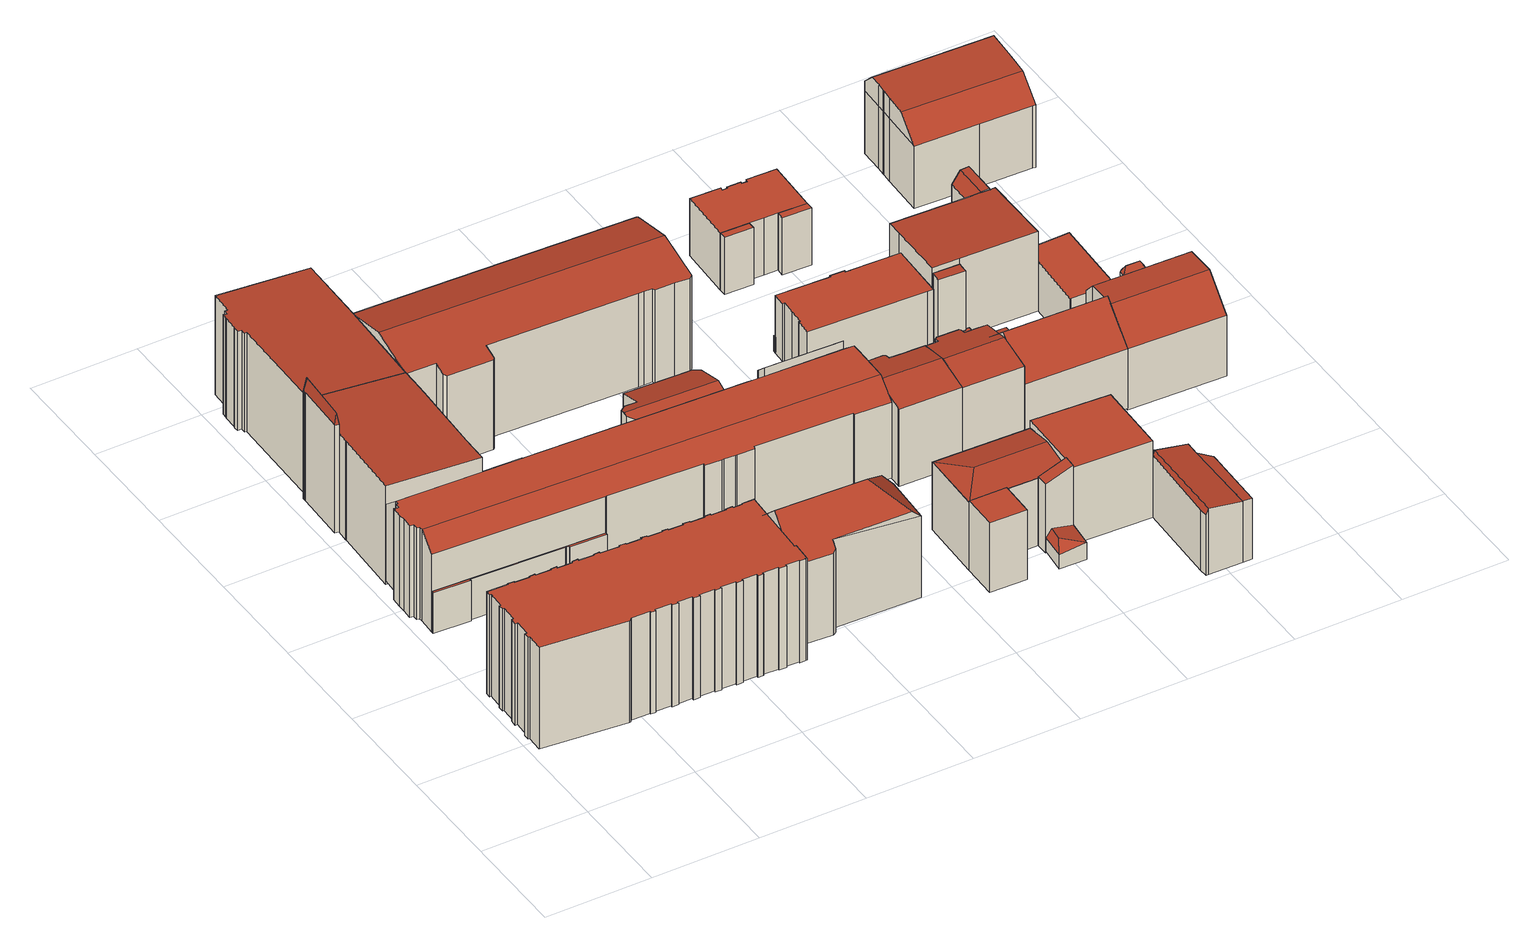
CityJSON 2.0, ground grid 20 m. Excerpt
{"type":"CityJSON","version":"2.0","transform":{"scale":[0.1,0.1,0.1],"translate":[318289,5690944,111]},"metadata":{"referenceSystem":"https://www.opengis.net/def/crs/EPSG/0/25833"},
"CityObjects":{
"building1":{"type":"Building","attributes":{"Dachtyp_tdc":"tdcPolyFlatRoof","Gemeindeschluessel":14713000,"Dachneigung":0,"QualitaetDacherkennung":56,"Geometrietyp2DReferenz":"3000","function":"31001_9998","roofType":"1000","measuredHeight":20.76},"geometry":[{"type":"MultiSurface","lod":"2","boundaries":[[[0,1,2,3]],[[1,4,5,2]],[[4,6,7,5]],[[6,8,9,7]],[[8,10,11,9]],[[10,12,13,11]],[[12,14,15,13]],[[14,16,17,15]],[[16,18,19,17]],[[18,20,21,19]],[[20,22,23,21]],[[22,24,25,23]],[[24,26,27,25]],[[26,28,29,27]],[[28,30,31,29]],[[30,32,33,31]],[[32,34,35,33]],[[34,36,37,35]],[[36,38,39,37]],[[38,40,41,39]],[[40,42,43,41]],[[42,44,45,43]],[[44,46,47,45]],[[46,48,49,47]],[[48,50,51,49]],[[50,52,53,51]],[[52,54,55,53]],[[54,56,57,55]],[[56,58,59,57]],[[58,60,61,59]],[[60,62,63,61]],[[62,64,65,63]],[[64,66,67,65]],[[66,68,69,67]],[[68,70,71,69]],[[70,72,73,71]],[[72,74,75,73]],[[74,76,77,75]],[[76,78,79,77]],[[78,80,81,79]],[[80,82,83,81]],[[82,84,85,83]],[[84,86,87,85]],[[86,88,89,87]],[[88,90,91,89]],[[90,92,93,91]],[[92,94,95,93]],[[94,96,97,95]],[[96,98,99,97]],[[98,100,101,99]],[[100,102,103,101]],[[102,104,105,103]],[[104,106,107,105]],[[106,108,109,107]],[[108,110,111,109]],[[110,112,113,111]],[[112,114,115,113]],[[114,116,117,115]],[[116,118,119,117]],[[118,120,121,119]],[[120,122,123,121]],[[122,124,125,123]],[[124,126,127,125]],[[126,128,129,127]],[[128,130,131,129]],[[130,132,133,131]],[[132,134,135,133]],[[134,136,137,135]],[[136,138,139,137]],[[138,140,141,139]],[[140,142,143,141]],[[142,144,145,143]],[[144,146,147,145]],[[146,148,149,147]],[[148,150,151,149]],[[150,152,153,151]],[[152,154,155,153]],[[154,156,157,155]],[[156,158,159,157]],[[158,160,161,159]],[[160,162,163,161]],[[162,164,165,163]],[[164,166,167,165]],[[166,168,169,167]],[[168,170,171,169]],[[170,172,173,171]],[[172,174,175,173]],[[174,176,177,175]],[[176,178,179,177]],[[178,180,181,179]],[[180,182,183,181]],[[182,184,185,183]],[[184,186,187,185]],[[186,188,189,187]],[[188,190,191,189]],[[190,192,193,191]],[[192,194,195,193]],[[194,196,197,195]],[[196,198,199,197]],[[198,200,201,199]],[[200,202,203,201]],[[202,204,205,203]],[[204,0,3,205]],[[204,202,200,198,196,194,192,190,188,186,184,182,180,178,176,174,172,170,168,166,164,162,160,158,156,154,152,150,148,146,144,142,140,138,136,134,132,130,128,126,124,122,120,118,116,114,112,110,108,106,104,102,100,98,96,94,92,90,88,86,84,82,80,78,76,74,72,70,68,66,64,62,60,58,56,54,52,50,48,46,44,42,40,38,36,34,32,30,28,26,24,22,20,18,16,14,12,10,8,6,4,1,0]],[[3,2,5,7,9,11,13,15,17,19,21,23,25,27,29,31,33,35,37,39,41,43,45,47,49,51,53,55,57,59,61,63,65,67,69,71,73,75,77,79,81,83,85,87,89,91,93,95,97,99,101,103,105,107,109,111,113,115,117,119,121,123,125,127,129,131,133,135,137,139,141,143,145,147,149,151,153,155,157,159,161,163,165,167,169,171,173,175,177,179,181,183,185,187,189,191,193,195,197,199,201,203,205]]],"semantics":{"surfaces":[{"type":"WallSurface"},{"type":"RoofSurface"},{"type":"GroundSurface"}],"values":[0,0,0,0,0,0,0,0,0,0,0,0,0,0,0,0,0,0,0,0,0,0,0,0,0,0,0,0,0,0,0,0,0,0,0,0,0,0,0,0,0,0,0,0,0,0,0,0,0,0,0,0,0,0,0,0,0,0,0,0,0,0,0,0,0,0,0,0,0,0,0,0,0,0,0,0,0,0,0,0,0,0,0,0,0,0,0,0,0,0,0,0,0,0,0,0,0,0,0,0,0,0,0,1,2]}}]},
"building2":{"type":"Building","attributes":{"name":"Max-Planck-Institut für Mathematik in den Naturwissenschaften","Gemeindeschluessel":14713000,"Geometrietyp2DReferenz":"3000","function":"31001_9998","roofType":"9999"},"children":["building2-1","building2-2","building2-3"]},
"building2-1":{"type":"BuildingPart","attributes":{"Dachtyp_tdc":"tdcPolyFlatRoof","Dachneigung":3.17,"QualitaetDacherkennung":75,"Geometrietyp2DReferenz":"3000","roofType":"2100","measuredHeight":20.2},"parents":["building2"],"geometry":[{"type":"MultiSurface","lod":"2","boundaries":[[[206,207,208,209]],[[207,210,211,208]],[[210,212,213,211]],[[212,214,215,213]],[[214,216,217,215]],[[216,218,219,217]],[[218,220,221,219]],[[220,222,223,221]],[[222,224,225,223]],[[224,226,227,225]],[[226,228,229,227]],[[228,230,231,229]],[[230,232,233,231]],[[232,234,235,233]],[[234,236,237,235]],[[236,238,239,237]],[[238,240,241,239]],[[240,238,236,234,232,230,228,226,224,222,220,218,216,214,212,210,207,206,242]],[[209,208,211,213,215,217,219,221,223,225,227,229,231,233,235,237,239,241,243]],[[209,243,242,206]],[[243,241,240,242]]],"semantics":{"surfaces":[{"type":"WallSurface"},{"type":"RoofSurface"},{"type":"GroundSurface"},{"type":"ClosureSurface"}],"values":[0,0,0,0,0,0,0,0,0,0,0,0,0,0,0,0,0,1,2,3,3]}}]},
"building2-2":{"type":"BuildingPart","attributes":{"Dachtyp_tdc":"tdcFreeFormRoof","Dachneigung":81.39,"QualitaetDacherkennung":40,"Geometrietyp2DReferenz":"3000","roofType":"5000","measuredHeight":24.71},"parents":["building2"],"geometry":[{"type":"MultiSurface","lod":"2","boundaries":[[[244,245,246,247]],[[245,248,249,246]],[[248,250,251,249]],[[250,252,209,251]],[[252,253,242,243,209]],[[254,244,247,255,256]],[[257,253,252,250]],[[250,258,245,244,259,257]],[[259,244,254]],[[257,259,254,253]],[[245,258,248]],[[248,258,250]],[[247,246,249,251,209,243,255]],[[256,242,253,254]],[[256,255,243,242]]],"semantics":{"surfaces":[{"type":"WallSurface"},{"type":"RoofSurface"},{"type":"GroundSurface"},{"type":"ClosureSurface"}],"values":[0,0,0,0,0,0,1,1,1,1,0,0,2,0,3]}}]},
"building2-3":{"type":"BuildingPart","attributes":{"Dachtyp_tdc":"tdcPolyFlatRoof","Dachneigung":3.28,"QualitaetDacherkennung":84,"Geometrietyp2DReferenz":"3000","roofType":"2100","measuredHeight":20.13},"parents":["building2"],"geometry":[{"type":"MultiSurface","lod":"2","boundaries":[[[240,260,261,241]],[[260,262,263,261]],[[262,264,265,263]],[[264,266,267,265]],[[266,268,269,267]],[[268,270,271,269]],[[270,272,273,271]],[[272,256,255,273]],[[256,272,270,268,266,264,262,260,240,242]],[[243,241,261,263,265,267,269,271,273,255]],[[243,242,240,241]],[[242,243,255,256]]],"semantics":{"surfaces":[{"type":"WallSurface"},{"type":"RoofSurface"},{"type":"GroundSurface"},{"type":"ClosureSurface"}],"values":[0,0,0,0,0,0,0,0,1,2,3,3]}}]},
"building3":{"type":"Building","attributes":{"name":"Max-Planck-Institut für Mathematik in den Naturwissenschaften","Dachtyp_tdc":"tdcPolyFlatRoof","Gemeindeschluessel":14713000,"Dachneigung":0,"QualitaetDacherkennung":37,"Geometrietyp2DReferenz":"3000","function":"31001_9998","roofType":"1000","measuredHeight":3.85},"geometry":[{"type":"MultiSurface","lod":"2","boundaries":[[[274,275,276,277]],[[275,278,279,276]],[[278,280,281,279]],[[280,274,277,281]],[[280,278,275,274]],[[277,276,279,281]]],"semantics":{"surfaces":[{"type":"WallSurface"},{"type":"RoofSurface"},{"type":"GroundSurface"}],"values":[0,0,0,0,1,2]}}]},
"building4":{"type":"Building","attributes":{"name":"Reclam-Carrée","Gemeindeschluessel":14713000,"Geometrietyp2DReferenz":"3000","function":"31001_9998","roofType":"9999"},"children":["building4-1","building4-2","building4-3"]},
"building4-1":{"type":"BuildingPart","attributes":{"Dachtyp_tdc":"tdcPolyFlatRoof","Dachneigung":0,"QualitaetDacherkennung":1,"Geometrietyp2DReferenz":"3000","roofType":"1000","measuredHeight":8.23},"parents":["building4"],"geometry":[{"type":"MultiSurface","lod":"2","boundaries":[[[282,283,284,285]],[[283,286,287,284]],[[286,288,289,287]],[[288,290,291,289]],[[290,292,293,291]],[[292,294,295,293]],[[294,296,297,295]],[[296,298,299,297]],[[300,282,285,301]],[[300,298,296,294,292,290,288,286,283,282]],[[285,284,287,289,291,293,295,297,299,301]],[[301,299,298,300]]],"semantics":{"surfaces":[{"type":"WallSurface"},{"type":"RoofSurface"},{"type":"GroundSurface"},{"type":"ClosureSurface"}],"values":[0,0,0,0,0,0,0,0,0,1,2,3]}}]},
"building4-2":{"type":"BuildingPart","attributes":{"Dachtyp_tdc":"tdcCutGableRoof","Dachneigung":0.542,"QualitaetDacherkennung":48,"Geometrietyp2DReferenz":"3000","roofType":"9999","measuredHeight":18.62},"parents":["building4"],"geometry":[{"type":"MultiSurface","lod":"2","boundaries":[[[302,303,304,305]],[[303,306,307,304]],[[306,308,309,307]],[[308,310,311,309]],[[310,312,313,311]],[[312,314,315,313]],[[314,316,317,315]],[[316,318,319,317]],[[318,320,321,319]],[[320,322,323,321]],[[322,324,325,323]],[[324,326,327,325]],[[326,328,329,327]],[[328,330,331,329]],[[330,332,333,331]],[[334,335,336,337]],[[335,338,339,336]],[[338,340,341,339]],[[340,342,343,341]],[[342,344,345,343]],[[344,346,347,345]],[[346,348,349,347]],[[348,350,351,349]],[[350,352,353,351]],[[352,354,355,353]],[[354,356,357,355]],[[356,358,359,357]],[[358,360,361,359]],[[360,362,363,361]],[[362,364,365,363]],[[364,366,300,301,365]],[[367,368,369,299,298]],[[368,370,371,369]],[[370,372,373,371]],[[372,302,305,373]],[[368,367,366,364,362,360,358,356,354,352,350,348,346,344,342,340]],[[335,334,332,330,328,326,324,322,320,318]],[[340,338,335,318,316,314,312,310,308,306,303,302,372,370,368]],[[305,304,307,309,311,313,315,317,319,321,323,325,327,329,331,333,337,336,339,341,343,345,347,349,351,353,355,357,359,361,363,365,301,299,369,371,373]],[[334,337,333,332]],[[298,300,366,367]],[[298,299,301,300]]],"semantics":{"surfaces":[{"type":"WallSurface"},{"type":"RoofSurface"},{"type":"GroundSurface"},{"type":"ClosureSurface"}],"values":[0,0,0,0,0,0,0,0,0,0,0,0,0,0,0,0,0,0,0,0,0,0,0,0,0,0,0,0,0,0,0,0,0,0,0,1,1,1,2,3,0,3]}}]},
"building4-3":{"type":"BuildingPart","attributes":{"Dachtyp_tdc":"tdcPolyFlatRoof","Dachneigung":44.08,"QualitaetDacherkennung":37,"Geometrietyp2DReferenz":"3000","roofType":"2100","measuredHeight":17.18},"parents":["building4"],"geometry":[{"type":"MultiSurface","lod":"2","boundaries":[[[374,375,376,333,332]],[[375,377,378,376]],[[377,379,380,378]],[[379,381,334,337,380]],[[379,377,375,374,381]],[[337,333,376,378,380]],[[374,332,334,381]],[[332,333,337,334]]],"semantics":{"surfaces":[{"type":"WallSurface"},{"type":"RoofSurface"},{"type":"GroundSurface"},{"type":"ClosureSurface"}],"values":[0,0,0,0,1,2,0,3]}}]},
"building5":{"type":"Building","attributes":{"Dachtyp_tdc":"tdcFreeFormRoof","Gemeindeschluessel":14713000,"Dachneigung":43.85,"QualitaetDacherkennung":54,"Geometrietyp2DReferenz":"3000","function":"31001_9998","roofType":"5000","measuredHeight":23.36},"geometry":[{"type":"MultiSurface","lod":"2","boundaries":[[[382,383,127,129]],[[383,384,385,127]],[[384,386,387,385]],[[386,388,389,387]],[[388,390,391,389]],[[390,392,393,391]],[[392,394,395,393]],[[394,382,129,395]],[[388,386,396,397,398]],[[397,396,384,383,399]],[[394,392,390,398,397,399,382]],[[383,382,399]],[[390,388,398]],[[386,384,396]],[[129,127,385,387,389,391,393,395]]],"semantics":{"surfaces":[{"type":"WallSurface"},{"type":"RoofSurface"},{"type":"GroundSurface"}],"values":[0,0,0,0,0,0,0,0,1,1,1,0,0,0,2]}}]},
"building6":{"type":"Building","attributes":{"name":"Max-Planck-Institut für Mathematik in den Naturwissenschaften","Dachtyp_tdc":"tdcFreeFormRoof","Gemeindeschluessel":14713000,"Dachneigung":13.7,"QualitaetDacherkennung":70,"Geometrietyp2DReferenz":"3000","function":"31001_9998","roofType":"5000","measuredHeight":21.08},"geometry":[{"type":"MultiSurface","lod":"2","boundaries":[[[400,401,402,403]],[[401,404,405,402]],[[404,406,407,405]],[[406,408,409,407]],[[408,410,411,409]],[[410,412,413,411]],[[412,414,415,413]],[[414,416,417,415]],[[418,419,279,281]],[[419,420,276,279]],[[420,421,422,276]],[[421,423,424,422]],[[423,425,426,424]],[[425,400,403,426]],[[416,427,428,417]],[[427,429,430,428]],[[429,418,281,430]],[[431,425,423,421,432]],[[427,416,414,412,410,408,406,404,401,400,431,432,420,419,418,429]],[[421,420,432]],[[400,425,431]],[[281,279,276,422,424,426,403,402,405,407,409,411,413,415,417,428,430]]],"semantics":{"surfaces":[{"type":"WallSurface"},{"type":"RoofSurface"},{"type":"GroundSurface"}],"values":[0,0,0,0,0,0,0,0,0,0,0,0,0,0,0,0,0,1,1,0,0,2]}}]},
"building7":{"type":"Building","attributes":{"Dachtyp_tdc":"tdcFreeFormRoof","Gemeindeschluessel":14713000,"Dachneigung":17.81,"QualitaetDacherkennung":68,"Geometrietyp2DReferenz":"3000","function":"31001_9998","roofType":"5000","measuredHeight":7.61},"geometry":[{"type":"MultiSurface","lod":"2","boundaries":[[[433,434,435,436]],[[434,437,438,435]],[[437,439,440,438]],[[439,441,442,440]],[[441,443,444,442]],[[443,445,446,444]],[[445,447,448,446]],[[447,449,450,448]],[[449,451,452,450]],[[451,453,454,452]],[[453,433,436,454]],[[445,455,456,453,451,449,447]],[[455,443,441,439,437,434,433,456]],[[445,443,455]],[[433,453,456]],[[436,435,438,440,442,444,446,448,450,452,454]]],"semantics":{"surfaces":[{"type":"WallSurface"},{"type":"RoofSurface"},{"type":"GroundSurface"}],"values":[0,0,0,0,0,0,0,0,0,0,0,1,1,0,0,2]}}]},
"building8":{"type":"Building","attributes":{"Gemeindeschluessel":14713000,"Geometrietyp2DReferenz":"3000","function":"31001_9998","roofType":"9999"},"children":["building8-1","building8-2","building8-3"]},
"building8-1":{"type":"BuildingPart","attributes":{"Dachtyp_tdc":"tdcPolyFlatRoof","Dachneigung":20.36,"QualitaetDacherkennung":86,"Geometrietyp2DReferenz":"3000","roofType":"2100","measuredHeight":15.94},"parents":["building8"],"geometry":[{"type":"MultiSurface","lod":"2","boundaries":[[[457,458,459,460,461,462]],[[458,463,464,459]],[[463,465,466,467,468,464]],[[463,458,457,465]],[[468,460,459,464]],[[462,466,465,457]],[[461,460,468,467]],[[461,467,466,462]]],"semantics":{"surfaces":[{"type":"WallSurface"},{"type":"RoofSurface"},{"type":"GroundSurface"},{"type":"ClosureSurface"}],"values":[0,0,0,1,2,0,3,3]}}]},
"building8-2":{"type":"BuildingPart","attributes":{"Dachtyp_tdc":"tdcPolyFlatRoof","Dachneigung":0,"QualitaetDacherkennung":77,"Geometrietyp2DReferenz":"3000","roofType":"1000","measuredHeight":14.18},"parents":["building8"],"geometry":[{"type":"MultiSurface","lod":"2","boundaries":[[[469,470,471,472]],[[470,473,474,475,476,471]],[[477,469,472,478,479,480]],[[477,473,470,469]],[[472,471,476,478]],[[480,474,473,477]],[[479,478,476,475]],[[479,475,474,480]]],"semantics":{"surfaces":[{"type":"WallSurface"},{"type":"RoofSurface"},{"type":"GroundSurface"},{"type":"ClosureSurface"}],"values":[0,0,0,1,2,0,3,3]}}]},
"building8-3":{"type":"BuildingPart","attributes":{"Dachtyp_tdc":"tdcHipAndGableRoof","Dachneigung":10.27,"QualitaetDacherkennung":51,"Geometrietyp2DReferenz":"3000","roofType":"5000","measuredHeight":14.98},"parents":["building8"],"geometry":[{"type":"MultiSurface","lod":"2","boundaries":[[[467,479,478,468]],[[475,481,482,476]],[[481,483,484,482]],[[483,461,460,484]],[[481,474,485]],[[480,466,462,486,485,474]],[[481,485,486,487]],[[481,487,483]],[[483,487,486,462,461]],[[467,466,480,479]],[[475,474,481]],[[468,478,476,482,484,460]],[[476,478,479,475]],[[468,460,461,467]],[[461,462,466,467]],[[479,480,474,475]]],"semantics":{"surfaces":[{"type":"WallSurface"},{"type":"RoofSurface"},{"type":"GroundSurface"},{"type":"ClosureSurface"}],"values":[0,0,0,0,1,1,1,0,0,0,0,2,3,3,3,3]}}]},
"building9":{"type":"Building","attributes":{"Dachtyp_tdc":"tdcHipAndGableRoof","Gemeindeschluessel":14713000,"Dachneigung":13.54,"QualitaetDacherkennung":20,"Geometrietyp2DReferenz":"3000","function":"31001_9998","roofType":"5000","measuredHeight":4.29},"geometry":[{"type":"MultiSurface","lod":"2","boundaries":[[[488,489,490,491]],[[489,492,493,490]],[[492,494,495,493]],[[494,488,491,495]],[[492,489,496]],[[488,494,497]],[[489,488,497,496]],[[494,492,496,497]],[[491,490,493,495]]],"semantics":{"surfaces":[{"type":"WallSurface"},{"type":"RoofSurface"},{"type":"GroundSurface"}],"values":[0,0,0,0,1,0,1,1,2]}}]},
"building10":{"type":"Building","attributes":{"Dachtyp_tdc":"tdcFreeFormRoof","Gemeindeschluessel":14713000,"Dachneigung":14.25,"QualitaetDacherkennung":59,"Geometrietyp2DReferenz":"3000","function":"31001_9998","roofType":"5000","measuredHeight":17.34},"geometry":[{"type":"MultiSurface","lod":"2","boundaries":[[[498,499,500,501]],[[499,502,503,500]],[[502,504,505,503]],[[504,506,507,505]],[[506,508,509,507]],[[508,510,511,509]],[[510,512,513,511]],[[512,514,515,513]],[[514,516,517,515]],[[516,518,519,517]],[[518,520,521,519]],[[520,498,501,521]],[[522,518,516,514,512,510,508,506,523]],[[520,522,523,504,502,499,498]],[[520,518,522]],[[506,504,523]],[[501,500,503,505,507,509,511,513,515,517,519,521]]],"semantics":{"surfaces":[{"type":"WallSurface"},{"type":"RoofSurface"},{"type":"GroundSurface"}],"values":[0,0,0,0,0,0,0,0,0,0,0,0,1,1,0,0,2]}}]},
"building11":{"type":"Building","attributes":{"Dachtyp_tdc":"tdcPolyFlatRoof","Gemeindeschluessel":14713000,"Dachneigung":0,"QualitaetDacherkennung":36,"Geometrietyp2DReferenz":"3000","function":"31001_9998","roofType":"1000","measuredHeight":15.57},"geometry":[{"type":"MultiSurface","lod":"2","boundaries":[[[524,525,526,527]],[[525,528,529,526]],[[528,530,531,529]],[[530,524,527,531]],[[530,528,525,524]],[[527,526,529,531]]],"semantics":{"surfaces":[{"type":"WallSurface"},{"type":"RoofSurface"},{"type":"GroundSurface"}],"values":[0,0,0,0,1,2]}}]},
"building12":{"type":"Building","attributes":{"Dachtyp_tdc":"tdcFreeFormRoof","Gemeindeschluessel":14713000,"Dachneigung":15.21,"QualitaetDacherkennung":59,"Geometrietyp2DReferenz":"3000","function":"31001_9998","roofType":"5000","measuredHeight":17.33},"geometry":[{"type":"MultiSurface","lod":"2","boundaries":[[[532,533,534,535]],[[533,536,537,534]],[[536,538,539,537]],[[538,540,541,539]],[[540,542,543,541]],[[542,544,545,543]],[[544,546,547,545]],[[546,548,549,547]],[[548,550,551,549]],[[550,552,553,551]],[[552,532,535,553]],[[533,532,552,550,548,546,544,554,555,538,536]],[[540,555,554,542]],[[540,538,555]],[[544,542,554]],[[535,534,537,539,541,543,545,547,549,551,553]]],"semantics":{"surfaces":[{"type":"WallSurface"},{"type":"RoofSurface"},{"type":"GroundSurface"}],"values":[0,0,0,0,0,0,0,0,0,0,0,1,1,0,0,2]}}]},
"building13":{"type":"Building","attributes":{"Gemeindeschluessel":14713000,"Geometrietyp2DReferenz":"3000","function":"31001_9998","roofType":"9999"},"children":["building13-1","building13-2","building13-3"]},
"building13-1":{"type":"BuildingPart","attributes":{"Dachtyp_tdc":"tdcPolyFlatRoof","Dachneigung":0,"QualitaetDacherkennung":0,"Geometrietyp2DReferenz":"3000","roofType":"9999","measuredHeight":3},"parents":["building13"],"geometry":[{"type":"MultiSurface","lod":"2","boundaries":[[[556,557,558,559,560]],[[560,559,561,562]],[[559,558,563,561]],[[558,557,564,563]],[[557,556,565,564]],[[562,561,563,564,565]],[[562,565,556,560]]],"semantics":{"surfaces":[{"type":"RoofSurface"},{"type":"WallSurface"},{"type":"GroundSurface"},{"type":"ClosureSurface"}],"values":[0,1,1,1,1,2,3]}}]},
"building13-2":{"type":"BuildingPart","attributes":{"Dachtyp_tdc":"tdcPolyFlatRoof","Dachneigung":0,"QualitaetDacherkennung":0,"Geometrietyp2DReferenz":"3000","roofType":"9999","measuredHeight":3.19},"parents":["building13"],"geometry":[{"type":"MultiSurface","lod":"2","boundaries":[[[566,567,568,569]],[[569,568,570,571]],[[567,566,572,573]],[[566,569,571,572]],[[571,570,573,572]],[[573,570,568,567]]],"semantics":{"surfaces":[{"type":"RoofSurface"},{"type":"WallSurface"},{"type":"GroundSurface"},{"type":"ClosureSurface"}],"values":[0,1,1,1,2,3]}}]},
"building13-3":{"type":"BuildingPart","attributes":{"Dachtyp_tdc":"tdcPolyFlatRoof","Dachneigung":0,"QualitaetDacherkennung":82,"Geometrietyp2DReferenz":"3000","roofType":"1000","measuredHeight":11.73},"parents":["building13"],"geometry":[{"type":"MultiSurface","lod":"2","boundaries":[[[574,575,576,570,568]],[[575,577,578,576]],[[577,579,580,578]],[[579,581,582,580]],[[581,583,560,562,582]],[[584,585,586,565,556]],[[585,587,588,586]],[[587,589,590,588]],[[589,591,592,590]],[[591,593,594,592]],[[593,595,596,594]],[[595,597,598,596]],[[597,599,600,598]],[[599,601,602,600]],[[601,603,567,573,602]],[[603,601,599,597,595,593,591,589,587,585,584,583,581,579,577,575,574]],[[570,576,578,580,582,562,565,586,588,590,592,594,596,598,600,602,573]],[[556,560,583,584]],[[556,565,562,560]],[[568,567,603,574]],[[568,570,573,567]]],"semantics":{"surfaces":[{"type":"WallSurface"},{"type":"RoofSurface"},{"type":"GroundSurface"},{"type":"ClosureSurface"}],"values":[0,0,0,0,0,0,0,0,0,0,0,0,0,0,0,1,2,0,3,0,3]}}]},
"building14":{"type":"Building","attributes":{"Gemeindeschluessel":14713000,"Geometrietyp2DReferenz":"3000","function":"31001_9998","roofType":"9999"},"children":["building14-1","building14-2"]},
"building14-1":{"type":"BuildingPart","attributes":{"Dachtyp_tdc":"tdcGableRoof","Dachneigung":10.23,"QualitaetDacherkennung":46,"Geometrietyp2DReferenz":"3000","roofType":"3100","measuredHeight":13.54},"parents":["building14"],"geometry":[{"type":"MultiSurface","lod":"2","boundaries":[[[604,605,606,607]],[[605,608,609,606]],[[608,610,611,609]],[[610,612,613,611]],[[612,614,615,613]],[[614,616,617,615]],[[616,618,619,617]],[[614,612,610,608,605]],[[605,604,618,616,614]],[[607,606,609,611,613,615,617,619]],[[604,607,619,618]]],"semantics":{"surfaces":[{"type":"WallSurface"},{"type":"RoofSurface"},{"type":"GroundSurface"},{"type":"ClosureSurface"}],"values":[0,0,0,0,0,0,0,1,1,2,3]}}]},
"building14-2":{"type":"BuildingPart","attributes":{"Dachtyp_tdc":"tdcPolyFlatRoof","Dachneigung":6.49,"QualitaetDacherkennung":53,"Geometrietyp2DReferenz":"3000","roofType":"2100","measuredHeight":12.56},"parents":["building14"],"geometry":[{"type":"MultiSurface","lod":"2","boundaries":[[[620,621,622,623]],[[621,624,625,622]],[[624,626,627,625]],[[626,628,604,607,627]],[[629,620,623,619,618]],[[629,628,626,624,621,620]],[[623,622,625,627,607,619]],[[618,604,628,629]],[[618,619,607,604]]],"semantics":{"surfaces":[{"type":"WallSurface"},{"type":"RoofSurface"},{"type":"GroundSurface"},{"type":"ClosureSurface"}],"values":[0,0,0,0,0,1,2,0,3]}}]},
"building15":{"type":"Building","attributes":{"Gemeindeschluessel":14713000,"Geometrietyp2DReferenz":"3000","function":"31001_9998","roofType":"9999"},"children":["building15-1","building15-2","building15-3"]},
"building15-1":{"type":"BuildingPart","attributes":{"Dachtyp_tdc":"tdcPolyFlatRoof","Dachneigung":0,"QualitaetDacherkennung":33,"Geometrietyp2DReferenz":"3000","roofType":"1000","measuredHeight":11.65},"parents":["building15"],"geometry":[{"type":"MultiSurface","lod":"2","boundaries":[[[630,631,632,633]],[[634,635,636,637]],[[634,630,633,635]],[[634,637,631,630]],[[633,632,636,635]],[[637,636,632,631]]],"semantics":{"surfaces":[{"type":"WallSurface"},{"type":"RoofSurface"},{"type":"GroundSurface"},{"type":"ClosureSurface"}],"values":[0,0,0,1,2,3]}}]},
"building15-2":{"type":"BuildingPart","attributes":{"Dachtyp_tdc":"tdcPolyFlatRoof","Dachneigung":0,"QualitaetDacherkennung":77,"Geometrietyp2DReferenz":"3000","roofType":"1000","measuredHeight":11.62},"parents":["building15"],"geometry":[{"type":"MultiSurface","lod":"2","boundaries":[[[638,639,640,641]],[[639,642,643,640]],[[642,644,645,643]],[[644,646,647,645]],[[646,648,649,647]],[[648,650,651,649]],[[650,652,653,651]],[[652,654,655,653]],[[654,656,657,655]],[[656,637,636,657]],[[631,658,659,632]],[[658,660,661,659]],[[662,638,641,663]],[[662,660,658,631,637,656,654,652,650,648,646,644,642,639,638]],[[641,640,643,645,647,649,651,653,655,657,636,632,659,661,663]],[[632,636,637,631]],[[663,661,660,662]]],"semantics":{"surfaces":[{"type":"WallSurface"},{"type":"RoofSurface"},{"type":"GroundSurface"},{"type":"ClosureSurface"}],"values":[0,0,0,0,0,0,0,0,0,0,0,0,0,1,2,3,3]}}]},
"building15-3":{"type":"BuildingPart","attributes":{"Dachtyp_tdc":"tdcPolyFlatRoof","Dachneigung":0,"QualitaetDacherkennung":33,"Geometrietyp2DReferenz":"3000","roofType":"1000","measuredHeight":11.66},"parents":["building15"],"geometry":[{"type":"MultiSurface","lod":"2","boundaries":[[[664,665,661,660]],[[664,666,667,665]],[[666,662,663,667]],[[662,666,664,660]],[[661,665,667,663]],[[660,661,663,662]]],"semantics":{"surfaces":[{"type":"WallSurface"},{"type":"RoofSurface"},{"type":"GroundSurface"},{"type":"ClosureSurface"}],"values":[0,0,0,1,2,3]}}]},
"building16":{"type":"Building","attributes":{"Gemeindeschluessel":14713000,"Geometrietyp2DReferenz":"3000","function":"31001_9998","roofType":"9999"},"children":["building16-1","building16-2"]},
"building16-1":{"type":"BuildingPart","attributes":{"Dachtyp_tdc":"tdcPolyFlatRoof","Dachneigung":5.2,"QualitaetDacherkennung":32,"Geometrietyp2DReferenz":"3000","roofType":"2100","measuredHeight":10.53},"parents":["building16"],"geometry":[{"type":"MultiSurface","lod":"2","boundaries":[[[668,669,670,671]],[[669,672,673,674,670]],[[675,676,677,678,679]],[[676,680,681,677]],[[680,668,671,681]],[[680,676,675,672,669,668]],[[671,670,674,678,677,681]],[[679,673,672,675]],[[679,678,674,673]]],"semantics":{"surfaces":[{"type":"WallSurface"},{"type":"RoofSurface"},{"type":"GroundSurface"},{"type":"ClosureSurface"}],"values":[0,0,0,0,0,1,2,0,3]}}]},
"building16-2":{"type":"BuildingPart","attributes":{"Dachtyp_tdc":"tdcPolyFlatRoof","Dachneigung":0,"QualitaetDacherkennung":44,"Geometrietyp2DReferenz":"3000","roofType":"1000","measuredHeight":2.5},"parents":["building16"],"geometry":[{"type":"MultiSurface","lod":"2","boundaries":[[[682,683,684,685]],[[683,686,687,684]],[[686,688,689,687]],[[688,690,691,689]],[[690,692,693,691]],[[692,694,695,693]],[[694,679,678,695]],[[673,682,685,674]],[[673,679,694,692,690,688,686,683,682]],[[685,684,687,689,691,693,695,678,674]],[[674,678,679,673]]],"semantics":{"surfaces":[{"type":"WallSurface"},{"type":"RoofSurface"},{"type":"GroundSurface"},{"type":"ClosureSurface"}],"values":[0,0,0,0,0,0,0,0,1,2,3]}}]},
"building17":{"type":"Building","attributes":{"Dachtyp_tdc":"tdcPolyFlatRoof","Gemeindeschluessel":14713000,"Dachneigung":3.01,"QualitaetDacherkennung":67,"Geometrietyp2DReferenz":"3000","function":"31001_9998","roofType":"2100","measuredHeight":14.62},"geometry":[{"type":"MultiSurface","lod":"2","boundaries":[[[696,697,698,699]],[[697,700,701,698]],[[700,702,703,701]],[[702,704,705,703]],[[704,706,707,705]],[[706,696,699,707]],[[706,704,702,700,697,696]],[[699,698,701,703,705,707]]],"semantics":{"surfaces":[{"type":"WallSurface"},{"type":"RoofSurface"},{"type":"GroundSurface"}],"values":[0,0,0,0,0,0,1,2]}}]},
"building18":{"type":"Building","attributes":{"Dachtyp_tdc":"tdcFreeFormRoof","Gemeindeschluessel":14713000,"Dachneigung":42.6,"QualitaetDacherkennung":44,"Geometrietyp2DReferenz":"3000","function":"31001_9998","roofType":"5000","measuredHeight":18.32},"geometry":[{"type":"MultiSurface","lod":"2","boundaries":[[[708,709,710,711]],[[709,712,713,710]],[[712,714,715,713]],[[714,716,717,715]],[[716,718,719,717]],[[718,720,721,719]],[[720,722,723,721]],[[722,724,725,723]],[[724,726,727,725]],[[726,728,729,727]],[[728,730,731,729]],[[730,708,711,731]],[[716,732,733,718]],[[732,714,712,709,708,730,728,726,724,722,720,733]],[[720,718,733]],[[716,714,732]],[[711,710,713,715,717,719,721,723,725,727,729,731]]],"semantics":{"surfaces":[{"type":"WallSurface"},{"type":"RoofSurface"},{"type":"GroundSurface"}],"values":[0,0,0,0,0,0,0,0,0,0,0,0,1,1,0,0,2]}}]},
"building19":{"type":"Building","attributes":{"Gemeindeschluessel":14713000,"Geometrietyp2DReferenz":"3000","function":"31001_9998","roofType":"9999"},"children":["building19-1","building19-2"]},
"building19-1":{"type":"BuildingPart","attributes":{"Dachtyp_tdc":"tdcCutGableRoof","Dachneigung":58.52,"QualitaetDacherkennung":40,"Geometrietyp2DReferenz":"3000","roofType":"9999","measuredHeight":15.73},"parents":["building19"],"geometry":[{"type":"MultiSurface","lod":"2","boundaries":[[[734,735,736,737]],[[738,739,740,741]],[[739,742,743,740]],[[742,744,745,743]],[[744,734,737,745]],[[746,747,735,734,744]],[[742,739,738,748,749]],[[744,742,749,746]],[[737,736,750,751,741,740,743,745]],[[752,747,746]],[[750,736,735,747,752]],[[749,753,752,746]],[[753,751,750,752]],[[748,753,749]],[[751,753,748,738,741]]],"semantics":{"surfaces":[{"type":"WallSurface"},{"type":"RoofSurface"},{"type":"GroundSurface"},{"type":"ClosureSurface"}],"values":[0,0,0,0,0,1,1,1,2,0,3,0,3,0,3]}}]},
"building19-2":{"type":"BuildingPart","attributes":{"Dachtyp_tdc":"tdcPolyFlatRoof","Dachneigung":3.04,"QualitaetDacherkennung":58,"Geometrietyp2DReferenz":"3000","roofType":"2100","measuredHeight":16.24},"parents":["building19"],"geometry":[{"type":"MultiSurface","lod":"2","boundaries":[[[754,755,756,736,735]],[[755,757,758,756]],[[757,759,760,758]],[[759,761,762,760]],[[761,763,764,762]],[[763,765,766,764]],[[765,767,768,766]],[[767,769,738,741,768]],[[767,765,763,761,759,757,755,754,747,752,753,748,769]],[[741,751,750,736,756,758,760,762,764,766,768]],[[748,738,769]],[[735,747,754]],[[736,750,752,747,735]],[[750,751,753,752]],[[751,741,738,748,753]]],"semantics":{"surfaces":[{"type":"WallSurface"},{"type":"RoofSurface"},{"type":"GroundSurface"},{"type":"ClosureSurface"}],"values":[0,0,0,0,0,0,0,0,1,2,0,0,3,3,3]}}]},
"building20":{"type":"Building","attributes":{"Dachtyp_tdc":"tdcGableRoof","Gemeindeschluessel":14713000,"Dachneigung":21.57,"QualitaetDacherkennung":11,"Geometrietyp2DReferenz":"3000","function":"31001_9998","roofType":"3100","measuredHeight":6.24},"geometry":[{"type":"MultiSurface","lod":"2","boundaries":[[[770,771,772,773]],[[771,774,775,772]],[[774,776,777,775]],[[776,770,773,777]],[[774,771,778]],[[770,776,779]],[[771,770,779,778]],[[776,774,778,779]],[[773,772,775,777]]],"semantics":{"surfaces":[{"type":"WallSurface"},{"type":"RoofSurface"},{"type":"GroundSurface"}],"values":[0,0,0,0,0,0,1,1,2]}}]},
"building21":{"type":"Building","attributes":{"Gemeindeschluessel":14713000,"Geometrietyp2DReferenz":"3000","function":"31001_9998","roofType":"9999"},"children":["building21-1","building21-2"]},
"building21-1":{"type":"BuildingPart","attributes":{"Dachtyp_tdc":"tdcFreeFormRoof","Dachneigung":56.46,"QualitaetDacherkennung":20,"Geometrietyp2DReferenz":"3000","roofType":"5000","measuredHeight":16.56},"parents":["building21"],"geometry":[{"type":"MultiSurface","lod":"2","boundaries":[[[780,781,782,783,784]],[[785,786,787,788,789]],[[786,790,791,787]],[[790,792,793,791]],[[792,780,784,793]],[[794,795,796,792,790]],[[794,790,786]],[[794,786,785]],[[795,794,785,781]],[[796,795,781,780]],[[796,780,792]],[[784,783,788,787,791,793]],[[789,782,781,785]],[[789,788,783,782]]],"semantics":{"surfaces":[{"type":"WallSurface"},{"type":"RoofSurface"},{"type":"GroundSurface"},{"type":"ClosureSurface"}],"values":[0,0,0,0,0,1,1,1,1,1,1,2,0,3]}}]},
"building21-2":{"type":"BuildingPart","attributes":{"Dachtyp_tdc":"tdcCutGableRoof","Dachneigung":44.42,"QualitaetDacherkennung":67,"Geometrietyp2DReferenz":"3000","roofType":"9999","measuredHeight":17.85},"parents":["building21"],"geometry":[{"type":"MultiSurface","lod":"2","boundaries":[[[797,716,798,799]],[[716,800,801,798]],[[800,802,803,801]],[[802,804,805,803]],[[804,806,807,805]],[[806,808,809,807]],[[808,789,788,809]],[[782,810,811,783]],[[810,812,813,811]],[[812,814,815,813]],[[814,816,817,815]],[[816,797,799,817]],[[800,716,797,816]],[[814,812,810,782,789,808,806,804,802]],[[816,814,802,800]],[[799,798,801,803,805,807,809,788,783,811,813,815,817]],[[782,783,788,789]]],"semantics":{"surfaces":[{"type":"WallSurface"},{"type":"RoofSurface"},{"type":"GroundSurface"},{"type":"ClosureSurface"}],"values":[0,0,0,0,0,0,0,0,0,0,0,0,1,1,1,2,3]}}]},
"building22":{"type":"Building","attributes":{"Dachtyp_tdc":"tdcPolyFlatRoof","Gemeindeschluessel":14713000,"Dachneigung":0,"QualitaetDacherkennung":78,"Geometrietyp2DReferenz":"3000","function":"31001_9998","roofType":"1000","measuredHeight":9.96},"geometry":[{"type":"MultiSurface","lod":"2","boundaries":[[[818,819,820,821]],[[819,822,823,820]],[[822,824,825,823]],[[824,826,827,825]],[[826,828,829,827]],[[828,830,831,829]],[[830,818,821,831]],[[830,828,826,824,822,819,818]],[[821,820,823,825,827,829,831]]],"semantics":{"surfaces":[{"type":"WallSurface"},{"type":"RoofSurface"},{"type":"GroundSurface"}],"values":[0,0,0,0,0,0,0,1,2]}}]},
"building23":{"type":"Building","attributes":{"Gemeindeschluessel":14713000,"Dachneigung":90,"Dachorientierung":0,"MittlereTraufHoehe":114.27,"QualitaetDacherkennung":33,"ObjektHoehe":2.11,"BodenHoehe":112.17,"Geometrietyp2DReferenz":"3000","AbsoluteHoehe":114.27,"Dachflaeche":25.19,"function":"31001_9998","roofType":"1000","measuredHeight":2.11,"storeysAboveGround":1},"geometry":[{"type":"MultiSurface","lod":"2","boundaries":[[[832,833,834,835]],[[833,836,837,834]],[[836,838,737,837]],[[838,839,740,737]],[[839,840,841,740]],[[840,842,843,841]],[[842,832,835,843]],[[842,840,839,838,836,833,832]],[[835,834,837,737,740,841,843]]],"semantics":{"surfaces":[{"type":"WallSurface"},{"type":"RoofSurface"},{"type":"GroundSurface"}],"values":[0,0,0,0,0,0,0,1,2]}}]},
"building24":{"type":"Building","attributes":{"Dachtyp_tdc":"tdcFreeFormRoof","Gemeindeschluessel":14713000,"Dachneigung":2.68,"QualitaetDacherkennung":66,"Geometrietyp2DReferenz":"3000","function":"31001_9998","roofType":"5000","measuredHeight":17.32},"geometry":[{"type":"MultiSurface","lod":"2","boundaries":[[[844,845,846,847]],[[845,848,849,846]],[[848,850,851,849]],[[850,852,853,851]],[[852,854,855,853]],[[854,856,857,855]],[[856,858,859,857]],[[858,860,861,859]],[[860,862,863,861]],[[862,864,865,863]],[[864,866,867,865]],[[866,868,869,867]],[[868,844,847,869]],[[854,870,871,860,858,856]],[[872,873,874,875,876,877]],[[878,877,876,879,880,881,882,871,870]],[[860,871,882,862]],[[862,882,881,864]],[[864,881,880,866]],[[866,880,879,868]],[[868,879,876,875,844]],[[852,878,870,854]],[[850,872,877,878,852]],[[844,875,874,845]],[[845,874,873,848]],[[848,873,872,850]],[[847,846,849,851,853,855,857,859,861,863,865,867,869]]],"semantics":{"surfaces":[{"type":"WallSurface"},{"type":"RoofSurface"},{"type":"GroundSurface"}],"values":[0,0,0,0,0,0,0,0,0,0,0,0,0,1,1,1,0,0,0,0,0,0,0,0,0,0,2]}}]}
},
"vertices":[
[9,166,224],[10,197,224],[10,197,17],[9,166,17],[7,197,224],[7,197,17],[7,208,224],[7,208,17],[11,208,224],[11,208,17],[12,238,224],[12,238,17],[8,238,224],[8,238,17],[9,251,224],[9,251,17],[12,251,224],[12,251,17],[13,281,224],[13,281,17],[10,281,224],[10,281,17],[10,291,224],[10,291,17],[12,291,224],[12,291,17],[14,323,224],[14,323,17],[11,323,224],[11,323,17],[12,333,224],[12,333,17],[51,332,224],[51,332,17],[51,334,224],[51,334,17],[63,333,224],[63,333,17],[63,331,224],[63,331,17],[90,330,224],[90,330,17],[90,332,224],[90,332,17],[101,332,224],[101,332,17],[101,330,224],[101,330,17],[130,329,224],[130,329,17],[130,331,224],[130,331,17],[141,331,224],[141,331,17],[140,328,224],[140,328,17],[168,327,224],[168,327,17],[169,330,224],[169,330,17],[180,330,224],[180,330,17],[180,327,224],[180,327,17],[208,326,224],[208,326,17],[208,328,224],[208,328,17],[219,328,224],[219,328,17],[219,326,224],[219,326,17],[255,324,224],[255,324,17],[255,327,224],[255,327,17],[267,326,224],[267,326,17],[267,324,224],[267,324,17],[295,323,224],[295,323,17],[295,326,224],[295,326,17],[306,325,224],[306,325,17],[306,323,224],[306,323,17],[334,322,224],[334,322,17],[334,324,224],[334,324,17],[344,323,224],[344,323,17],[344,321,224],[344,321,17],[372,320,224],[372,320,17],[372,323,224],[372,323,17],[384,322,224],[384,322,17],[384,320,224],[384,320,17],[410,319,224],[410,319,17],[410,321,224],[410,321,17],[422,321,224],[422,321,17],[422,319,224],[422,319,17],[450,318,224],[450,318,17],[450,320,224],[450,320,17],[462,320,224],[462,320,17],[463,317,224],[463,317,17],[479,317,224],[479,317,17],[480,319,224],[480,319,17],[502,318,224],[502,318,17],[502,316,224],[502,316,17],[495,181,224],[495,181,17],[498,181,224],[498,181,17],[496,143,224],[496,143,17],[493,144,224],[493,144,17],[493,143,224],[493,143,17],[482,143,224],[482,143,17],[482,145,224],[482,145,17],[458,146,224],[458,146,17],[458,143,224],[458,143,17],[444,144,224],[444,144,17],[444,146,224],[444,146,17],[415,147,224],[415,147,17],[415,144,224],[415,144,17],[405,144,224],[405,144,17],[405,148,224],[405,148,17],[378,149,224],[378,149,17],[378,146,224],[378,146,17],[366,146,224],[366,146,17],[366,149,224],[366,149,17],[339,150,224],[339,150,17],[339,147,224],[339,147,17],[327,147,224],[327,147,17],[327,150,224],[327,150,17],[299,151,224],[299,151,17],[299,148,224],[299,148,17],[287,148,224],[287,148,17],[287,152,224],[287,152,17],[260,152,224],[260,152,17],[260,150,224],[260,150,17],[248,150,224],[248,150,17],[248,153,224],[248,153,17],[219,154,224],[219,154,17],[218,151,224],[218,151,17],[209,152,224],[209,152,17],[209,154,224],[209,154,17],[175,155,224],[175,155,17],[172,153,224],[172,153,17],[171,150,224],[171,150,17],[169,150,224],[169,150,17],
[34,927,209],[38,1123,209],[38,1123,8],[34,927,8],[34,1123,209],[34,1123,8],[34,1132,209],[34,1132,8],[26,1132,210],[26,1132,8],[26,1141,210],[26,1141,8],[27,1145,210],[27,1145,8],[28,1168,210],[28,1168,8],[28,1172,210],[28,1172,8],[29,1181,210],[29,1181,8],[36,1181,209],[36,1181,8],[36,1189,209],[36,1189,8],[42,1189,209],[42,1189,8],[44,1231,209],[44,1231,8],[158,1227,203],[158,1227,8],[219,1225,199],[219,1225,8],[216,1091,199],[216,1091,8],[209,914,199],[209,914,8],[34,926,209],[34,926,8],
[23,824,227],[26,920,227],[26,920,8],[23,824,8],[26,923,227],[26,923,8],[26,927,227],[26,927,8],[34,927,227],[34,926,227],[30,823,227],[30,823,8],[30,823,209],[30,923,255],[26,923,228],[27,827,249],
[209,890,199],[209,890,8],[208,856,199],[208,856,8],[202,712,199],[202,712,8],[201,662,199],[201,662,8],[24,668,209],[24,668,8],[29,798,209],[29,798,8],[29,800,209],[29,800,8],
[209,890,46],[209,914,46],[209,914,7],[209,890,7],[265,912,46],[265,912,7],[264,888,46],[264,888,7],
[336,499,98],[268,501,98],[268,501,16],[336,499,16],[268,503,98],[268,503,16],[264,504,98],[264,504,16],[262,504,98],[262,504,16],[88,511,98],[88,511,16],[88,508,98],[88,508,16],[19,511,98],[19,511,16],[19,516,98],[19,516,16],[336,503,98],[336,503,16],
[15,565,202],[8,566,202],[8,566,16],[15,565,16],[9,585,202],[9,585,16],[9,599,201],[9,599,16],[10,619,201],[10,619,16],[18,618,201],[18,618,16],[18,627,201],[18,627,16],[22,627,201],[22,627,16],[22,634,201],[22,634,16],[24,668,171],[24,668,16],[201,662,171],[201,662,16],[273,659,171],[273,659,16],[273,660,169],[273,660,16],[686,643,170],[686,643,16],[705,642,170],[705,642,16],[715,642,170],[715,642,16],[860,637,170],[859,601,201],[859,601,16],[860,637,16],[859,589,201],[859,589,16],[857,515,202],[857,515,16],[856,479,169],[856,479,16],[788,482,170],[788,482,16],[787,484,172],[787,484,16],[607,492,172],[607,492,16],[606,489,169],[606,489,16],[574,490,169],[574,490,16],[571,490,169],[571,490,16],[550,491,170],[550,491,16],[546,491,170],[546,491,16],[515,493,170],[515,493,16],[514,495,172],[514,495,16],[338,503,172],[338,503,16],[336,503,172],[19,516,173],[20,548,202],[20,548,16],[20,555,202],[20,555,16],[15,556,202],[15,556,16],
[715,642,187],[715,658,172],[715,658,16],[715,661,169],[715,661,16],[860,655,169],[860,655,16],[860,637,187],
[495,181,183],[502,316,185],[711,308,185],[711,308,17],[739,279,185],[739,279,17],[736,188,183],[736,188,17],[573,192,198],[573,192,17],[572,181,187],[572,181,17],[566,177,183],[566,177,17],[725,293,199],[668,241,250],[719,188,199],[498,248,250],
[733,896,197],[727,892,196],[727,892,7],[733,896,7],[700,894,196],[700,894,7],[664,895,196],[664,895,7],[661,899,197],[661,899,7],[646,900,197],[646,900,7],[636,900,197],[636,900,7],[357,910,197],[357,910,7],[356,883,190],[356,883,7],[264,888,190],[265,912,196],[209,914,196],[216,1091,197],[216,1091,7],[735,1072,197],[735,1072,7],[737,1070,197],[737,1070,7],[353,880,189],[353,880,7],[268,883,189],[268,883,7],[735,984,218],[213,1004,218],
[528,774,87],[541,786,83],[541,786,13],[528,774,13],[564,785,83],[564,785,13],[566,831,68],[566,831,13],[692,827,68],[692,827,13],[702,816,71],[702,816,13],[697,692,67],[697,692,13],[561,697,67],[561,697,13],[563,743,82],[563,743,13],[540,744,82],[540,744,13],[528,757,86],[528,757,13],[700,759,89],[528,766,89],
[1019,208,174],[1018,185,174],[1018,185,15],[1019,208,15],[1019,208,152],[1019,208,153],[967,186,155],[967,186,15],[967,209,155],[967,209,153],[967,209,152],[967,209,15],
[907,143,156],[838,145,156],[838,145,15],[907,143,15],[839,211,156],[839,211,153],[839,211,152],[839,211,15],[909,210,156],[909,210,15],[909,210,152],[909,210,153],
[843,332,152],[843,332,15],[1022,326,152],[1022,326,15],[885,273,164],[1021,270,164],[1022,326,153],
[1018,185,53],[1013,134,53],[1013,134,19],[1018,185,19],[962,136,47],[962,136,19],[967,186,46],[967,186,19],[975,158,62],[978,186,62],
[855,455,172],[855,457,172],[855,457,15],[855,455,15],[855,458,173],[855,458,15],[856,479,178],[856,479,15],[859,589,172],[859,589,15],[904,588,172],[904,588,15],[908,585,173],[908,585,15],[908,574,176],[908,574,15],[937,572,176],[937,572,15],[952,572,176],[952,572,15],[973,571,176],[973,571,15],[971,452,172],[971,452,15],[972,517,188],[857,520,188],
[1018,185,169],[1022,326,169],[1022,326,13],[1018,185,13],[1167,317,169],[1167,317,13],[1163,179,169],[1163,179,13],
[1045,580,173],[1045,568,176],[1045,568,14],[1045,580,14],[1068,567,176],[1068,567,14],[1086,566,176],[1086,566,14],[1085,448,171],[1085,448,14],[971,452,171],[971,452,14],[973,571,175],[973,571,14],[997,570,176],[997,570,14],[998,580,173],[998,580,14],[1003,584,173],[1003,584,14],[1043,582,173],[1043,582,14],[972,513,188],[1085,511,188],
[1092,844,46],[1092,849,46],[1082,850,46],[1000,853,46],[1000,847,46],[1000,853,16],[1000,847,16],[1082,850,16],[1092,849,16],[1092,844,16],
[863,858,48],[863,853,48],[954,849,48],[954,855,48],[954,849,16],[954,855,16],[863,858,16],[863,853,16],
[954,849,133],[964,849,133],[964,849,16],[964,852,133],[964,852,16],[991,851,133],[991,851,16],[990,848,133],[990,848,16],[1000,847,133],[1092,844,133],[1088,740,133],[1088,740,16],[1088,736,133],[1088,736,16],[1077,736,133],[1077,736,16],[858,745,133],[858,745,16],[860,775,133],[860,775,16],[863,775,133],[863,775,16],[864,802,133],[864,802,16],[865,828,133],[865,828,16],[862,828,133],[862,828,16],[863,853,133],
[1226,4,138],[1163,5,149],[1163,5,14],[1226,4,14],[1158,5,136],[1158,5,14],[1158,21,136],[1158,21,14],[1163,179,140],[1163,179,14],[1166,179,149],[1166,179,14],[1228,177,138],[1228,177,14],[1227,149,138],[1227,149,14],
[1247,129,137],[1247,123,137],[1247,123,14],[1247,129,14],[1246,94,137],[1246,94,14],[1244,4,137],[1244,4,14],[1226,4,139],[1227,149,139],
[975,1018,134],[976,1032,134],[976,1032,18],[975,1018,18],[1029,1016,134],[1029,1016,18],[1029,1030,18],[1029,1030,134],
[874,1138,134],[931,1136,134],[931,1136,18],[874,1138,18],[930,1130,134],[930,1130,18],[940,1130,134],[940,1130,18],[940,1133,134],[940,1133,18],[966,1132,134],[966,1132,18],[966,1129,134],[966,1129,18],[976,1128,134],[976,1128,18],[977,1134,134],[977,1134,18],[1033,1132,134],[1033,1132,18],[950,1033,134],[950,1033,18],[923,1034,134],[923,1034,18],[870,1036,134],[870,1036,18],
[923,1020,134],[923,1020,18],[870,1022,134],[870,1022,18],
[1086,583,122],[1086,592,121],[1086,592,16],[1086,583,16],[1086,609,119],[1086,609,41],[1086,609,16],[1146,607,119],[1146,592,121],[1146,592,16],[1146,607,16],[1146,607,41],[1133,582,122],[1133,582,16],
[1088,721,41],[1138,719,41],[1138,719,16],[1088,721,16],[1138,723,41],[1138,723,16],[1146,722,41],[1146,722,16],[1149,614,41],[1149,614,16],[1151,613,41],[1151,613,16],[1151,606,41],[1151,606,16],
[1138,719,162],[1088,721,162],[1088,721,17],[1138,719,17],[1088,736,163],[1088,736,17],[1088,740,163],[1088,740,17],[1138,738,163],[1138,738,17],[1138,723,162],[1138,723,17],
[1227,604,110],[1227,591,122],[1227,591,13],[1227,604,13],[1238,579,133],[1238,579,13],[1278,578,133],[1278,578,13],[1274,442,134],[1274,442,13],[1085,448,134],[1085,448,13],[1086,566,149],[1086,566,13],[1086,583,133],[1086,583,13],[1133,582,133],[1133,582,13],[1146,592,123],[1146,592,13],[1146,607,110],[1146,607,13],[1151,606,110],[1151,606,13],[1276,508,197],[1085,514,197],
[1288,940,149],[1286,874,149],[1286,874,12],[1288,940,12],[1244,875,144],[1246,942,144],[1246,942,12],[1244,875,12],[1261,941,168],[1261,941,12],[1277,941,169],[1277,941,12],[1276,874,169],[1277,874,167],[1259,875,167],[1260,875,168],[1276,874,12],[1260,875,12],[1276,874,167],[1260,875,167],
[1286,874,167],[1284,802,171],[1284,802,12],[1283,770,172],[1283,770,12],[1282,733,174],[1282,733,12],[1138,738,174],[1138,738,12],[1088,740,174],[1088,740,12],[1092,849,169],[1092,849,12],[1093,881,167],[1093,881,12],[1244,875,167],
[1344,622,53],[1343,576,53],[1343,576,14],[1344,622,14],[1277,578,60],[1277,578,14],[1278,624,60],[1278,624,14],[1285,578,76],[1286,624,76],
[1390,589,162],[1390,575,162],[1390,575,160],[1390,575,10],[1390,589,10],[1347,576,162],[1348,589,162],[1348,589,10],[1347,576,10],[1347,576,160],[1354,593,162],[1354,593,10],[1386,592,162],[1386,592,10],[1357,584,175],[1381,583,175],[1383,586,172],
[1455,436,133],[1274,442,10],[1455,436,10],[1275,497,188],[1275,497,10],[1277,556,185],[1277,556,10],[1278,578,160],[1278,578,10],[1343,576,160],[1343,576,10],[1344,576,160],[1344,576,10],[1454,573,159],[1454,573,10],[1459,573,159],[1459,573,10],[1459,551,185],[1459,551,10],[1457,492,188],[1457,492,10],
[1276,624,113],[1282,733,113],[1282,733,13],[1276,624,13],[1283,770,113],[1283,770,13],[1363,772,113],[1363,772,13],[1357,621,113],[1357,621,13],[1344,622,113],[1344,622,13],[1278,624,113],[1278,624,13],
[1238,970,33],[1238,990,33],[1238,990,12],[1238,970,12],[1290,988,33],[1290,988,12],[1288,940,33],[1246,942,33],[1246,938,33],[1246,938,12],[1237,938,33],[1237,938,12],
[1259,1234,132],[1264,1234,132],[1264,1234,5],[1259,1234,5],[1269,1234,132],[1269,1234,5],[1480,1227,132],[1480,1227,5],[1478,1144,132],[1478,1144,5],[1475,1062,132],[1475,1062,5],[1470,1063,132],[1470,1063,5],[1373,1066,132],[1373,1066,5],[1253,1071,132],[1253,1071,5],[1256,1152,132],[1256,1152,5],[1257,1171,132],[1257,1171,5],[1257,1174,132],[1257,1174,5],[1258,1189,132],[1258,1189,5],[1476,1104,173],[1254,1113,173],[1480,1227,152],[1269,1234,153],[1264,1234,153],[1259,1234,153],[1258,1209,178],[1480,1201,178],[1478,1144,175],[1258,1189,177],[1257,1174,176],[1257,1171,176],[1256,1152,175]
]}
